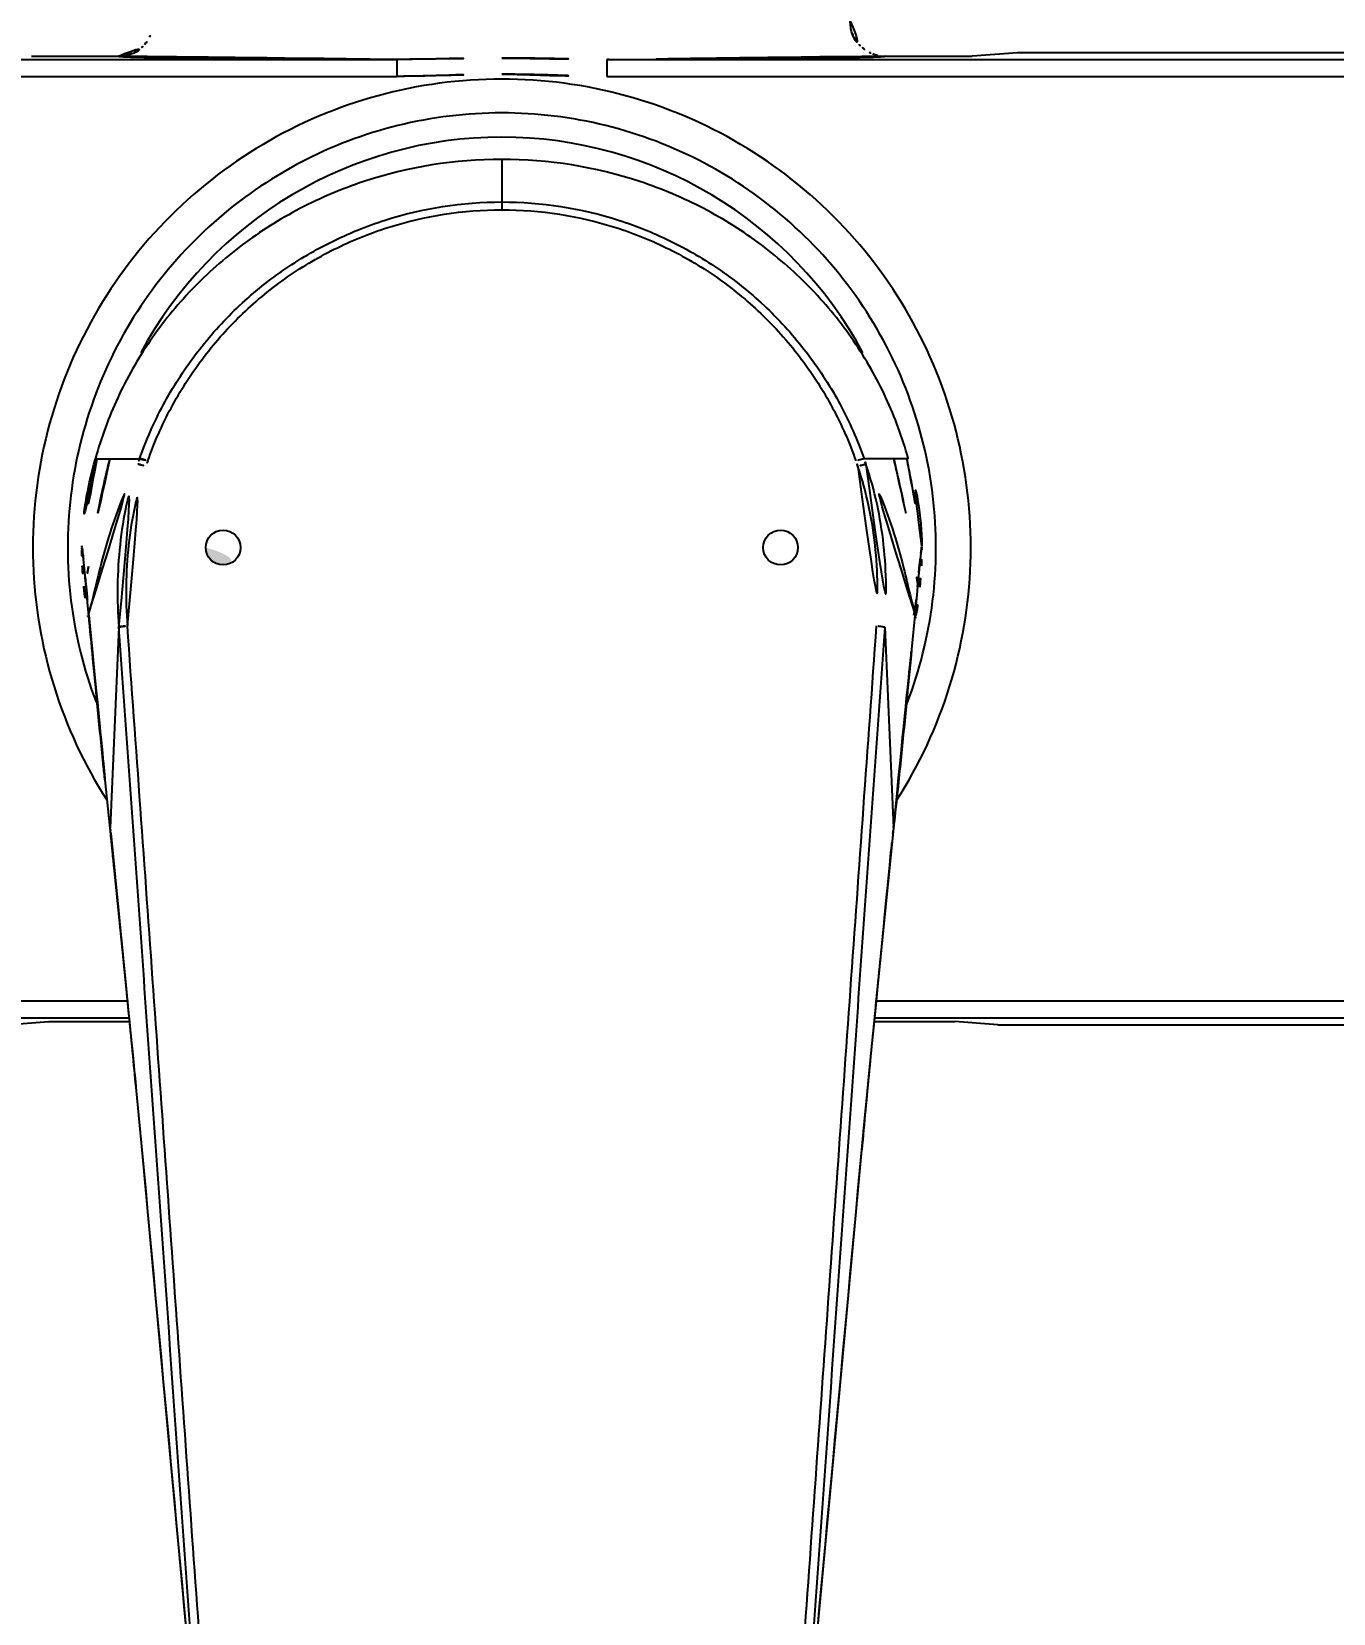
# Model space of a CAD drawing. Extents: x 16296660632 to 16296678915, y -37409619871 to -37409615350.
# Drawn here: x 16296676170.1 to 16296676244.8, y -37409618095.9 to -37409618005.1 of the extents above; entities that cross this region are included whole.
import ezdxf

# ---------------------------------------------------------------- set-up
doc = ezdxf.new("R2010")
doc.units = 0
doc.header["$LTSCALE"] = 10
doc.header["$MEASUREMENT"] = 0
doc.header["$PDMODE"] = 3
doc.header["$PDSIZE"] = -10
doc.layers.get('0').update_dxf_attribs({"linetype": 'CONTINUOUS'})
doc.layers.get('DEFPOINTS').update_dxf_attribs({"linetype": 'CONTINUOUS'})
doc.styles.add('Daelim Dimension', font='')
doc.styles.get('Daelim Dimension').set_extended_font_data('나눔고딕')
doc.dimstyles.new('DEFAULT', dxfattribs={"dimscale": 2, "dimtxt": 2, "dimasz": 2, "dimexe": 0, "dimexo": 2, "dimgap": 1, "dimtad": 1, "dimdec": 1, "dimzin": 9, "dimdsep": 46, "dimtxsty": 'Daelim Dimension', "dimcen": 0.5, "dimclrd": 252, "dimclre": 252, "dimclrt": 3, "dimadec": 1, "dimazin": 0, "dimtfac": 1, "dimtdec": 1, "dimtix": 1, "dimtmove": 0, "dimatfit": 3, "dimfxl": 1, "dimtolj": 1, "dimtzin": 1, "dimlwd": 9, "dimlwe": 9, "dimarcsym": 0})

# ---------------------------------------------------------------- blocks, each defined once
blk = doc.blocks.new('*D8')
at = {"color": 5, "lineweight": 9, "ltscale": 0.5, "transparency": 16777216}
for p, q in [((16296676090.314199, -37409618069.999863), (16296676090.314199, -37409618180.589401)), ((16296676303.812389, -37409618069.999863), (16296676303.812389, -37409618180.589401)), ((16296676295.812389, -37409618178.589401), (16296676098.314199, -37409618178.589401))]:
    blk.add_line(p, q, dxfattribs=at)
at = {"color": 5, "ltscale": 0.5, "transparency": 16777216}
for points in [[(16296676098.314199, -37409618177.256073), (16296676098.314199, -37409618179.922737), (16296676090.314199, -37409618178.589401)], [(16296676295.812389, -37409618177.256073), (16296676295.812389, -37409618179.922737), (16296676303.812389, -37409618178.589401)]]:
    blk.add_solid(points, dxfattribs=at)
at = {"layer": 'DEFPOINTS', "color": 0, "ltscale": 0.5, "transparency": 16777216}
for p in [(16296676090.314199, -37409618065.999863), (16296676303.812389, -37409618065.999863), (16296676090.314199, -37409618178.589401)]:
    blk.add_point(p, dxfattribs=at)
at = {"color": 7, "ltscale": 0.5, "transparency": 16777216, "insert": (16296676197.06329, -37409618165.702423), "char_height": 20, "attachment_point": 5, "style": 'Daelim Dimension'}
blk.add_mtext('\\A1;150~210', dxfattribs=at)

msp = doc.modelspace()

# ---------------------------------------------------------------- hatches: boundary and pattern name
at = {"ltscale": 0.5}
h = msp.add_hatch(color=256, dxfattribs=at)
h.dxf.hatch_style = 1
h.paths.add_polyline_path([(16296678913.30957, -37409615350.685516, 1), (16296678915.30957, -37409615350.685516, 1)])
h.paths.add_polyline_path([(16296676180.063299, -37409618034.750816, 1), (16296676182.063299, -37409618034.750816, 1)])

# ---------------------------------------------------------------- linework, layer by layer
for p, q in [((16296676110.91671, -37409618006.73896), (16296676191.035561, -37409618006.73896)), ((16296676170.0634, -37409618006.554466), (16296676175.063589, -37409618006.554482)), ((16296676191.035561, -37409618006.73896), (16296676190.923889, -37409618006.738678)), ((16296676191.035561, -37409618006.73896), (16296676191.035561, -37409618007.711777)), ((16296676203.202709, -37409618006.738678), (16296676203.09103, -37409618006.73896)), ((16296676203.09103, -37409618006.73896), (16296676283.209709, -37409618006.73896)), ((16296676203.09103, -37409618006.73896), (16296676203.09103, -37409618007.711777)), ((16296676219.063009, -37409618006.554482), (16296676224.06319, -37409618006.554466)), ((16296676226.655661, -37409618006.370216), (16296676224.06319, -37409618006.554466)), ((16296676226.65671, -37409618006.370178), (16296676226.655661, -37409618006.370216)), ((16296676226.65679, -37409618006.3703), (16296676226.655661, -37409618006.370216)), ((16296676283.658911, -37409618006.370178), (16296676226.65671, -37409618006.370178)), ((16296676110.91671, -37409618007.711777), (16296676191.035561, -37409618007.711777)), ((16296676203.09103, -37409618007.711777), (16296676283.209709, -37409618007.711777)), ((16296676197.063299, -37409618012.475098), (16296676197.063299, -37409618015.36689)), ((16296676173.74159, -37409618029.625603), (16296676173.73457, -37409618029.6511)), ((16296676173.73457, -37409618029.651077), (16296676176.27323, -37409618029.650757)), ((16296676219.561279, -37409618029.651016), (16296676217.853359, -37409618029.650757)), ((16296676220.309191, -37409618029.651123), (16296676219.561211, -37409618029.650749)), ((16296676220.392019, -37409618029.651077), (16296676220.309191, -37409618029.651108)), ((16296676220.392031, -37409618029.6511), (16296676220.384991, -37409618029.625572)), ((16296676172.9729, -37409618034.873039), (16296676173.06251, -37409618035.787453)), ((16296676221.064091, -37409618035.787453), (16296676221.1537, -37409618034.873039)), ((16296676221.151159, -37409618034.794411), (16296676221.159491, -37409618034.744438)), ((16296676173.0625, -37409618035.787422), (16296676173.062531, -37409618035.787727)), ((16296676173.06251, -37409618035.787498), (16296676173.17762, -37409618036.963203)), ((16296676173.06254, -37409618035.787758), (16296676173.16374, -37409618036.818443)), ((16296676220.94898, -37409618036.963203), (16296676221.064079, -37409618035.787514)), ((16296676220.962851, -37409618036.818443), (16296676221.06406, -37409618035.787758)), ((16296676173.07066, -37409618037.014923), (16296676173.066429, -37409618036.971771)), ((16296676173.15362, -37409618037.00985), (16296676173.148319, -37409618036.966743)), ((16296676173.16374, -37409618036.818443), (16296676173.16857, -37409618036.867699)), ((16296676173.16857, -37409618036.867699), (16296676173.179501, -37409618036.979118)), ((16296676173.17761, -37409618036.963173), (16296676173.181749, -37409618037.005577)), ((16296676173.18182, -37409618037.006317), (16296676173.287029, -37409618038.08873)), ((16296676173.18594, -37409618036.835899), (16296676173.190109, -37409618036.879646)), ((16296676173.1901, -37409618036.879707), (16296676173.197309, -37409618036.956169)), ((16296676173.197309, -37409618036.956169), (16296676173.19873, -37409618036.971283)), ((16296676173.19873, -37409618036.971283), (16296676173.20117, -37409618036.997124)), ((16296676220.900591, -37409618037.459991), (16296676220.94891, -37409618036.96386)), ((16296676220.92543, -37409618036.997124), (16296676220.92786, -37409618036.971283)), ((16296676220.92786, -37409618036.971283), (16296676220.92923, -37409618036.956787)), ((16296676220.92923, -37409618036.956787), (16296676220.936489, -37409618036.879707)), ((16296676220.93648, -37409618036.879646), (16296676220.93857, -37409618036.857712)), ((16296676220.93857, -37409618036.857712), (16296676220.940651, -37409618036.835899)), ((16296676220.9471, -37409618036.979118), (16296676220.958019, -37409618036.867699)), ((16296676220.958019, -37409618036.867699), (16296676220.962851, -37409618036.818443)), ((16296676220.97298, -37409618037.009857), (16296676220.978189, -37409618036.967407)), ((16296676221.06003, -37409618036.973213), (16296676221.055849, -37409618037.015732)), ((16296676173.287029, -37409618038.08873), (16296676173.340599, -37409618038.64241)), ((16296676220.78599, -37409618038.64241), (16296676220.900591, -37409618037.459991)), ((16296676173.345409, -37409618038.547783), (16296676173.3535, -37409618038.635017)), ((16296676220.773149, -37409618038.634453), (16296676220.781191, -37409618038.547783)), ((16296676175.082029, -37409618039.316017), (16296676174.578581, -37409618050.84153)), ((16296676219.044571, -37409618039.316017), (16296676219.548019, -37409618050.84153)), ((16296676174.57897, -37409618050.841393), (16296676174.565861, -37409618050.85817)), ((16296676218.89237, -37409618057.464996), (16296676219.56073, -37409618050.858192)), ((16296676219.548019, -37409618050.84153), (16296676219.565479, -37409618050.858673)), ((16296676175.56645, -37409618060.788383), (16296676116.15164, -37409618060.788383)), ((16296676277.974779, -37409618060.788383), (16296676218.56016, -37409618060.788383)), ((16296676175.66383, -37409618061.762413), (16296676116.15164, -37409618061.762413)), ((16296676168.584579, -37409618062.131706), (16296676171.063299, -37409618061.955544)), ((16296676171.063299, -37409618061.955544), (16296676175.68314, -37409618061.955544)), ((16296676218.443489, -37409618061.955544), (16296676223.06329, -37409618061.955544)), ((16296676277.974779, -37409618061.762413), (16296676218.46279, -37409618061.762413)), ((16296676225.542021, -37409618062.131706), (16296676223.06329, -37409618061.955544)), ((16296676225.542021, -37409618062.131706), (16296676225.54314, -37409618062.13163)), ((16296676225.542021, -37409618062.131706), (16296676225.54307, -37409618062.131752)), ((16296676225.54307, -37409618062.131752), (16296676278.31428, -37409618062.131752)), ((16296676176.40097, -37409618069.302902), (16296676176.39105, -37409618069.311897)), ((16296676217.72563, -37409618069.302902), (16296676217.73555, -37409618069.311897))]:
    msp.add_line(p, q, dxfattribs=at)
for points in [[(16296676173.340469, -37409618038.641823), (16296676173.51004, -37409618040.395416), (16296676173.730391, -37409618042.666771), (16296676173.982981, -37409618045.247513), (16296676174.26737, -37409618048.082474), (16296676174.56098, -37409618050.861351)], [(16296676219.56562, -37409618050.861343), (16296676219.857, -37409618048.10424), (16296676220.14159, -37409618045.26799), (16296676220.394381, -37409618042.685562), (16296676220.61495, -37409618040.411949), (16296676220.786131, -37409618038.641808)], [(16296676174.565861, -37409618050.85817), (16296676175.231661, -37409618057.439827), (16296676175.88191, -37409618063.943604), (16296676176.39105, -37409618069.311897)], [(16296676217.73555, -37409618069.311897), (16296676218.242241, -37409618063.968689), (16296676218.89237, -37409618057.464996)], [(16296676176.39105, -37409618069.311996), (16296676178.02844, -37409618086.988861), (16296676179.61182, -37409618104.097107)], [(16296676214.177999, -37409618107.726837), (16296676214.511841, -37409618104.128777), (16296676216.095221, -37409618087.020531), (16296676217.73554, -37409618069.311996)]]:
    msp.add_lwpolyline(points, dxfattribs=at)
for centre in [(16296676181.063299, -37409618034.750816), (16296676213.063299, -37409618034.750816)]:
    msp.add_circle(centre, 1, dxfattribs=at)
for centre, radius, start, end in [((16296676175.063299, -37409618004.554466), 2, 270, 0), ((16296676175.08098, -37409618004.562851), 1.980452, 333.01102198, 339.46986853), ((16296676219.063299, -37409618004.554466), 2, 180.00087426, 270), ((16296676219.04562, -37409618004.562851), 1.980461, 200.52968378, 206.98800059), ((16296676175.07168, -37409618004.572159), 1.980452, 290.5297478, 296.98829454), ((16296676175.056299, -37409618004.544403), 2.012167, 297.01996552, 311.37339998), ((16296676175.06831, -37409618004.559486), 1.992898, 311.40103447, 318.59864734), ((16296676175.053221, -37409618004.54747), 2.012165, 318.62638333, 332.97959541), ((16296676219.07337, -37409618004.54747), 2.012168, 207.01986623, 221.37307194), ((16296676219.058281, -37409618004.559486), 1.992903, 221.40080795, 228.59826658), ((16296676219.070299, -37409618004.544411), 2.012159, 228.62553012, 242.97974241), ((16296676219.054899, -37409618004.572197), 1.980403, 243.01141332, 249.46999656), ((16296676197.063299, -37409618034.750816), 23.55, 28.33296749, 151.66008983), ((16296676216.482559, -37409618043.761169), 42.613307, 160.66300605, 161.11869079), ((16296676216.46978, -37409618043.721642), 42.105663, 160.65792606, 161.11364597), ((16296676177.656811, -37409618043.721642), 42.105662, 18.88635403, 19.34207394), ((16296676177.64419, -37409618043.761124), 42.613146, 18.88130921, 19.33699395), ((16296676196.769091, -37409618034.65081), 23.815476, 180, 180.34752239), ((16296676186.423901, -37409618033.590584), 13.512005, 184.5036015, 185.44612385), ((16296676196.789539, -37409618034.650703), 23.835921, 180.34752239, 180.53549473), ((16296676196.87697, -37409618034.649353), 23.923362, 180.53680607, 182.73748682), ((16296676173.475969, -37409618034.849937), 0.503602, 173.66969219, 182.62939825), ((16296676200.737169, -37409618033.60096), 27.793396, 182.62326981, 184.51543627), ((16296676193.389429, -37409618033.60096), 27.793397, 355.48456373, 357.37673019), ((16296676197.24962, -37409618034.649353), 23.923362, 357.26251318, 359.46319393), ((16296676220.65065, -37409618034.849937), 0.503574, 357.37016508, 6.33074228), ((16296676207.702709, -37409618033.590584), 13.511988, 354.55387615, 355.4963985), ((16296676218.373739, -37409618034.298279), 2.821254, 350.90091757, 352.83641995), ((16296676197.337061, -37409618034.650703), 23.835918, 359.46450527, 359.65247761), ((16296676197.3575, -37409618034.65081), 23.815478, 359.65247761, 0), ((16296676197.030531, -37409618034.641747), 24.077114, 182.73792868, 185.5532777), ((16296676200.732969, -37409618033.601372), 27.789179, 184.51543627, 186.95567475), ((16296675975.223471, -37409618055.392113), 198.830287, 5.35522661, 5.66045276), ((16296676230.92075, -37409618044.554413), 58.248458, 171.38493136, 172.38506389), ((16296676163.20587, -37409618044.554413), 58.248433, 7.61493611, 8.61506864), ((16296676468.69138, -37409618060.192207), 248.849256, 174.37117988, 174.61447776), ((16296676193.393641, -37409618033.601372), 27.789167, 353.04301028, 355.48456373), ((16296676197.095961, -37409618034.641747), 24.077211, 354.44320992, 357.26163469), ((16296676197.1719, -37409618034.627541), 24.219194, 185.65692964, 189.56377638), ((16296676200.63764, -37409618033.613579), 27.693071, 187.0446358, 190.44933434), ((16296676173.577061, -37409618036.968758), 0.397072, 167.04029367, 180.90970999), ((16296676173.57045, -37409618036.968422), 0.390466, 180.97354064, 185.56776225), ((16296676193.48893, -37409618033.613571), 27.693102, 349.55199495, 352.9553642), ((16296676196.95467, -37409618034.627541), 24.219216, 350.43667283, 354.3408738), ((16296676220.54954, -37409618036.968758), 0.397072, 359.09029001, 12.95970633), ((16296676220.55615, -37409618036.968422), 0.390466, 354.43222714, 359.02645936), ((16296676197.21109, -37409618034.621323), 24.258873, 189.56287796, 189.82762735), ((16296676196.914949, -37409618034.621231), 24.259435, 350.07873049, 350.4375531), ((16296676172.437889, -37409618051.209938), 2.172162, 6.93673847, 9.76465606), ((16296676168.74424, -37409618051.569366), 5.883131, 3.95787812, 5.01286356)]:
    msp.add_arc(centre, radius, start, end, dxfattribs=at)
for points, knots in [([(16296676190.923889, -37409618006.738678), (16296676189.822149, -37409618006.735893), (16296676187.70005, -37409618006.728951), (16296676184.66526, -37409618006.71389), (16296676182.32374, -37409618006.697563), (16296676180.62962, -37409618006.682266), (16296676179.513149, -37409618006.670433), (16296676178.51018, -37409618006.657867), (16296676177.627239, -37409618006.644699), (16296676176.869989, -37409618006.630997), (16296676176.319839, -37409618006.61869), (16296676175.946171, -37409618006.608353), (16296676175.71685, -37409618006.600983), (16296676175.522091, -37409618006.593567), (16296676175.362129, -37409618006.586159), (16296676175.237511, -37409618006.578781), (16296676175.15526, -37409618006.572227), (16296676175.107889, -37409618006.566689), (16296676175.084471, -37409618006.56292), (16296676175.07358, -37409618006.560219), (16296676175.063589, -37409618006.554482)], [0, 0, 0, 0, 0.208420921, 0.401450374, 0.574112719, 0.651387362, 0.721947971, 0.785332355, 0.841138236, 0.888996248, 0.928608763, 0.945237565, 0.95971258, 0.972011269, 0.982111361, 0.989994401, 0.995655861, 0.997654376, 0.999100214, 1, 1, 1, 1]), ([(16296676191.035561, -37409618006.73896), (16296676192.039221, -37409618006.739754), (16296676194.048281, -37409618006.691017), (16296676196.057541, -37409618006.660187), (16296676197.063299, -37409618006.660156)], [0, 0, 0, 0, 0.499479512, 1, 1, 1, 1]), ([(16296676197.063299, -37409618006.660156), (16296676198.06905, -37409618006.660187), (16296676200.07832, -37409618006.691017), (16296676202.08737, -37409618006.739754), (16296676203.09103, -37409618006.73896)], [0, 0, 0, 0, 0.500520416, 1, 1, 1, 1]), ([(16296676219.063009, -37409618006.554482), (16296676219.05312, -37409618006.560257), (16296676219.042299, -37409618006.562897), (16296676219.018869, -37409618006.566704), (16296676218.971491, -37409618006.57222), (16296676218.88916, -37409618006.578789), (16296676218.764481, -37409618006.586151), (16296676218.60446, -37409618006.593567), (16296676218.409691, -37409618006.600983), (16296676218.180389, -37409618006.608353), (16296676217.80673, -37409618006.61869), (16296676217.256599, -37409618006.630997), (16296676216.49935, -37409618006.644699), (16296676215.616409, -37409618006.657867), (16296676214.613449, -37409618006.670433), (16296676213.49699, -37409618006.682266), (16296676212.274191, -37409618006.693314), (16296676210.953039, -37409618006.703468), (16296676209.019979, -37409618006.716087), (16296676206.42655, -37409618006.728943), (16296676204.30444, -37409618006.735893), (16296676203.202709, -37409618006.738678)], [0, 0, 0, 0, 0.000896359, 0.002341147, 0.004340509, 0.010007106, 0.017896032, 0.027999062, 0.040297949, 0.054771643, 0.071398832, 0.111010166, 0.158868275, 0.214673437, 0.278056587, 0.348616217, 0.425890194, 0.509386272, 0.598551688, 0.791580335, 1, 1, 1, 1]), ([(16296676197.063299, -37409618007.868607), (16296676194.67354, -37409618007.868629), (16296676189.86953, -37409618008.511864), (16296676183.19202, -37409618011.338821), (16296676177.4918, -37409618015.829102), (16296676173.180969, -37409618021.666527), (16296676170.566191, -37409618028.438301), (16296676169.838671, -37409618035.663719), (16296676171.047661, -37409618042.819283), (16296676173.09523, -37409618047.21611), (16296676174.384041, -37409618049.229668)], [0, 0, 0, 0, 0.12495622, 0.249918169, 0.374875803, 0.499846785, 0.624864229, 0.749934341, 0.874994725, 1, 1, 1, 1]), ([(16296676191.035561, -37409618007.711777), (16296676192.04039, -37409618007.711792), (16296676194.049179, -37409618007.638496), (16296676196.05847, -37409618007.589859), (16296676197.063299, -37409618007.589783)], [0, 0, 0, 0, 0.49999992, 1, 1, 1, 1]), ([(16296676197.063299, -37409618007.589783), (16296676198.06813, -37409618007.589859), (16296676200.07741, -37409618007.638496), (16296676202.086201, -37409618007.711792), (16296676203.09103, -37409618007.711777)], [0, 0, 0, 0, 0.50000006, 1, 1, 1, 1]), ([(16296676219.743111, -37409618049.228798), (16296676221.03179, -37409618047.215248), (16296676223.079149, -37409618042.818497), (16296676224.287991, -37409618035.663109), (16296676223.560249, -37409618028.437866), (16296676220.94545, -37409618021.666237), (16296676216.634621, -37409618015.828934), (16296676210.93445, -37409618011.33876), (16296676204.257021, -37409618008.511864), (16296676199.453051, -37409618007.868629), (16296676197.063299, -37409618007.868607)], [0, 0, 0, 0, 0.125003541, 0.250062456, 0.375132052, 0.500150376, 0.625121987, 0.750079569, 0.875041862, 1, 1, 1, 1]), ([(16296676197.063299, -37409618009.811897), (16296676195.0595, -37409618009.811897), (16296676191.03499, -37409618010.3004), (16296676185.36294, -37409618012.455833), (16296676180.368759, -37409618015.907913), (16296676176.34696, -37409618020.455544), (16296676173.52936, -37409618025.83461), (16296676172.080919, -37409618031.734428), (16296676172.084921, -37409618037.807007), (16296676173.05999, -37409618041.745522), (16296676173.772711, -37409618043.619888)], [0, 0, 0, 0, 0.12495377, 0.2499134, 0.374869906, 0.49983045, 0.624825216, 0.74987195, 0.874952317, 1, 1, 1, 1]), ([(16296676220.33301, -37409618043.674637), (16296676221.050989, -37409618041.799721), (16296676222.03587, -37409618037.858543), (16296676222.0516, -37409618031.778519), (16296676220.610861, -37409618025.86908), (16296676217.79693, -37409618020.479607), (16296676213.77486, -37409618015.922234), (16296676208.777069, -37409618012.462227), (16296676203.09898, -37409618010.301613), (16296676199.06954, -37409618009.811897), (16296676197.063299, -37409618009.811897)], [0, 0, 0, 0, 0.125045645, 0.250125417, 0.375172903, 0.500168585, 0.625129167, 0.750085018, 0.875044839, 1, 1, 1, 1]), ([(16296676197.063299, -37409618012.475098), (16296676194.387421, -37409618012.475098), (16296676190.347401, -37409618013.121078), (16296676185.44482, -37409618015.196953), (16296676182.110399, -37409618017.290894), (16296676179.20566, -37409618019.859444), (16296676176.79698, -37409618022.823051), (16296676174.930099, -37409618026.092972), (16296676174.07015, -37409618028.436081), (16296676173.74159, -37409618029.625603)], [0, 0, 0, 0, 0.258693167, 0.386793515, 0.513160367, 0.637562462, 0.76000682, 0.880696475, 1, 1, 1, 1]), ([(16296676220.384991, -37409618029.625572), (16296676220.056431, -37409618028.436058), (16296676219.19648, -37409618026.092941), (16296676217.32959, -37409618022.823021), (16296676214.9209, -37409618019.859413), (16296676212.016159, -37409618017.290863), (16296676208.68173, -37409618015.196922), (16296676203.77915, -37409618013.121078), (16296676199.739161, -37409618012.475098), (16296676197.063299, -37409618012.475098)], [0, 0, 0, 0, 0.119303799, 0.239993663, 0.362438285, 0.486840735, 0.613208072, 0.741308283, 1, 1, 1, 1]), ([(16296676176.27323, -37409618029.650757), (16296676176.647129, -37409618028.585381), (16296676177.560459, -37409618026.50795), (16296676179.394739, -37409618023.643463), (16296676181.644421, -37409618021.088829), (16296676184.263069, -37409618018.911819), (16296676187.18663, -37409618017.159973), (16296676191.386169, -37409618015.452972), (16296676194.805479, -37409618014.920227), (16296676197.063299, -37409618014.920227)], [0, 0, 0, 0, 0.124893088, 0.249839015, 0.37484735, 0.499921359, 0.625059088, 0.750252138, 1, 1, 1, 1]), ([(16296676176.740669, -37409618029.775871), (16296676177.10569, -37409618028.734177), (16296676177.997709, -37409618026.702827), (16296676179.78933, -37409618023.901222), (16296676181.98807, -37409618021.402817), (16296676184.54718, -37409618019.272621), (16296676187.40551, -37409618017.558891), (16296676191.51152, -37409618015.888138), (16296676194.85536, -37409618015.366898), (16296676197.063299, -37409618015.36689)], [0, 0, 0, 0, 0.1248712, 0.249801406, 0.37480062, 0.499872836, 0.625015694, 0.750219827, 1, 1, 1, 1]), ([(16296676197.063299, -37409618014.920227), (16296676199.32111, -37409618014.920227), (16296676202.740419, -37409618015.452972), (16296676206.93996, -37409618017.159973), (16296676209.86352, -37409618018.911819), (16296676212.48217, -37409618021.088829), (16296676214.731859, -37409618023.643463), (16296676216.566139, -37409618026.50795), (16296676217.47946, -37409618028.585381), (16296676217.853359, -37409618029.650757)], [0, 0, 0, 0, 0.249747862, 0.374940912, 0.500078641, 0.62515265, 0.750160985, 0.875106912, 1, 1, 1, 1]), ([(16296676197.063299, -37409618015.36689), (16296676199.27124, -37409618015.366898), (16296676202.61508, -37409618015.888138), (16296676206.72109, -37409618017.558891), (16296676209.579411, -37409618019.272621), (16296676212.138531, -37409618021.402817), (16296676214.337259, -37409618023.901222), (16296676216.128889, -37409618026.702827), (16296676217.02091, -37409618028.734177), (16296676217.385929, -37409618029.775871)], [0, 0, 0, 0, 0.249780173, 0.374984306, 0.500127164, 0.62519938, 0.750198594, 0.8751288, 1, 1, 1, 1]), ([(16296676173.73457, -37409618029.6511), (16296676173.510031, -37409618030.467743), (16296676173.11985, -37409618032.115623), (16296676172.95805, -37409618033.807243), (16296676172.953621, -37409618034.650833)], [0, 0, 0, 0, 0.500992936, 1, 1, 1, 1]), ([(16296676173.81741, -37409618029.651108), (16296676173.72423, -37409618030.08268), (16296676173.37829, -37409618031.785622), (16296676173.11735, -37409618033.506042), (16296676172.975439, -37409618034.794411)], [0, 0, 0, 0, 0.254086429, 1, 1, 1, 1]), ([(16296676174.56538, -37409618029.650749), (16296676174.43549, -37409618030.18264), (16296676173.95723, -37409618032.228081), (16296676173.56208, -37409618034.29351), (16296676173.3295, -37409618035.829109)], [0, 0, 0, 0, 0.260643443, 1, 1, 1, 1]), ([(16296676176.27326, -37409618029.65078), (16296676176.279381, -37409618029.648903), (16296676176.297569, -37409618029.65007), (16296676176.330481, -37409618029.654678), (16296676176.376801, -37409618029.664818), (16296676176.460251, -37409618029.68605), (16296676176.58325, -37409618029.722778), (16296676176.685921, -37409618029.756828), (16296676176.740669, -37409618029.775871)], [0, 0, 0, 0, 0.039572938, 0.109175817, 0.207370474, 0.331479315, 0.641766858, 1, 1, 1, 1]), ([(16296676217.853371, -37409618029.650757), (16296676217.84724, -37409618029.648888), (16296676217.82906, -37409618029.650063), (16296676217.796141, -37409618029.654671), (16296676217.749809, -37409618029.66481), (16296676217.666361, -37409618029.686043), (16296676217.54336, -37409618029.722771), (16296676217.44068, -37409618029.756828), (16296676217.385929, -37409618029.775871)], [0, 0, 0, 0, 0.039573911, 0.109178407, 0.207374806, 0.33148509, 0.641772862, 1, 1, 1, 1]), ([(16296676219.561211, -37409618029.650749), (16296676219.691099, -37409618030.18264), (16296676220.169371, -37409618032.228088), (16296676220.56451, -37409618034.293518), (16296676220.797091, -37409618035.829117)], [0, 0, 0, 0, 0.260643467, 1, 1, 1, 1]), ([(16296676220.309191, -37409618029.651108), (16296676220.40237, -37409618030.08268), (16296676220.748301, -37409618031.785622), (16296676221.009251, -37409618033.506042), (16296676221.151159, -37409618034.794411)], [0, 0, 0, 0, 0.254086429, 1, 1, 1, 1]), ([(16296676173.345409, -37409618038.547836), (16296676173.544689, -37409618037.831177), (16296676173.877319, -37409618036.378662), (16296676174.442369, -37409618034.204048), (16296676175.193899, -37409618032.056297), (16296676175.818371, -37409618030.660957), (16296676176.161869, -37409618029.971039)], [0, 0, 0, 0, 0.2466008, 0.493875992, 0.74449605, 1, 1, 1, 1]), ([(16296676175.082029, -37409618039.316017), (16296676175.01931, -37409618038.530632), (16296676174.96892, -37409618036.951912), (16296676175.106359, -37409618034.585938), (16296676175.484369, -37409618032.24382), (16296676175.907209, -37409618030.718277), (16296676176.161869, -37409618029.971046)], [0, 0, 0, 0, 0.249648645, 0.499672461, 0.749856936, 1, 1, 1, 1]), ([(16296676175.567841, -37409618039.247932), (16296676175.51182, -37409618038.477127), (16296676175.465349, -37409618036.929993), (16296676175.59906, -37409618034.611847), (16296676175.96703, -37409618032.317963), (16296676176.38113, -37409618030.82412), (16296676176.63096, -37409618030.092453)], [0, 0, 0, 0, 0.249962502, 0.499920684, 0.749937187, 1, 1, 1, 1]), ([(16296676176.162239, -37409618029.97113), (16296676176.168289, -37409618029.969147), (16296676176.18644, -37409618029.970154), (16296676176.21932, -37409618029.974449), (16296676176.26572, -37409618029.984192), (16296676176.349409, -37409618030.004753), (16296676176.47287, -37409618030.040527), (16296676176.57597, -37409618030.073807), (16296676176.63096, -37409618030.092453)], [0, 0, 0, 0, 0.039316422, 0.108733065, 0.206831426, 0.330932988, 0.641419913, 1, 1, 1, 1]), ([(16296676217.49564, -37409618030.092453), (16296676217.745461, -37409618030.82412), (16296676218.159571, -37409618032.317963), (16296676218.52754, -37409618034.611847), (16296676218.661249, -37409618036.929993), (16296676218.614771, -37409618038.477127), (16296676218.55876, -37409618039.247932)], [0, 0, 0, 0, 0.250062815, 0.50007931, 0.750037499, 1, 1, 1, 1]), ([(16296676217.96471, -37409618029.971024), (16296676217.958651, -37409618029.96904), (16296676217.940491, -37409618029.970047), (16296676217.907591, -37409618029.974342), (16296676217.861151, -37409618029.984093), (16296676217.77739, -37409618030.004669), (16296676217.653839, -37409618030.040482), (16296676217.550659, -37409618030.073792), (16296676217.49564, -37409618030.092453)], [0, 0, 0, 0, 0.039305923, 0.10872225, 0.20682839, 0.330942444, 0.64144848, 1, 1, 1, 1]), ([(16296676217.96472, -37409618029.971046), (16296676218.219391, -37409618030.718277), (16296676218.642229, -37409618032.24382), (16296676219.020241, -37409618034.585938), (16296676219.157681, -37409618036.951912), (16296676219.107281, -37409618038.530632), (16296676219.044571, -37409618039.316017)], [0, 0, 0, 0, 0.250143065, 0.500327536, 0.750351356, 1, 1, 1, 1]), ([(16296676220.781191, -37409618038.547836), (16296676220.5819, -37409618037.831177), (16296676220.249281, -37409618036.378662), (16296676219.684219, -37409618034.204048), (16296676218.93269, -37409618032.056297), (16296676218.30822, -37409618030.660957), (16296676217.96472, -37409618029.971039)], [0, 0, 0, 0, 0.2466008, 0.493875992, 0.74449605, 1, 1, 1, 1]), ([(16296676221.172979, -37409618034.650833), (16296676221.168539, -37409618033.807243), (16296676221.00675, -37409618032.115623), (16296676220.61656, -37409618030.467743), (16296676220.392031, -37409618029.6511)], [0, 0, 0, 0, 0.499007075, 1, 1, 1, 1]), ([(16296676172.975439, -37409618034.794411), (16296676172.981449, -37409618034.82782), (16296676172.99341, -37409618034.927452), (16296676173.00531, -37409618035.026978), (16296676173.012659, -37409618035.092903)], [0, 0, 0, 0, 0.338533754, 1, 1, 1, 1]), ([(16296676173.012659, -37409618035.092903), (16296676173.017719, -37409618035.138283), (16296676173.04266, -37409618035.367393), (16296676173.06591, -37409618035.596687), (16296676173.0842, -37409618035.780602)], [0, 0, 0, 0, 0.198109677, 1, 1, 1, 1]), ([(16296676221.042009, -37409618035.784477), (16296676221.04892, -37409618035.714897), (16296676221.07209, -37409618035.484283), (16296676221.096001, -37409618035.253754), (16296676221.113939, -37409618035.092888)], [0, 0, 0, 0, 0.301683587, 1, 1, 1, 1]), ([(16296676221.113939, -37409618035.092888), (16296676221.12129, -37409618035.02697), (16296676221.13319, -37409618034.927452), (16296676221.145149, -37409618034.82782), (16296676221.151159, -37409618034.794411)], [0, 0, 0, 0, 0.66146532, 1, 1, 1, 1]), ([(16296676173.20117, -37409618036.997124), (16296676173.212231, -37409618037.114731), (16296676173.260639, -37409618037.631554), (16296676173.308701, -37409618038.148399), (16296676173.34568, -37409618038.547653)], [0, 0, 0, 0, 0.227570074, 1, 1, 1, 1]), ([(16296676220.78092, -37409618038.547653), (16296676220.79393, -37409618038.407097), (16296676220.8419, -37409618037.890244), (16296676220.89002, -37409618037.373398), (16296676220.92543, -37409618036.997124)], [0, 0, 0, 0, 0.271918048, 1, 1, 1, 1]), ([(16296676173.3535, -37409618038.635017), (16296676173.430811, -37409618039.467857), (16296676173.60371, -37409618041.281883), (16296676173.885151, -37409618044.188797), (16296676174.20801, -37409618047.425636), (16296676174.44598, -37409618049.68026), (16296676174.578581, -37409618050.84153)], [0, 0, 0, 0, 0.204537081, 0.445610532, 0.714177982, 1, 1, 1, 1]), ([(16296676175.082029, -37409618039.316017), (16296676175.10236, -37409618039.307053), (16296676175.161551, -37409618039.294724), (16296676175.26861, -37409618039.276871), (16296676175.4095, -37409618039.260887), (16296676175.51306, -37409618039.251877), (16296676175.567841, -37409618039.247932)], [0, 0, 0, 0, 0.135652888, 0.365245205, 0.664714935, 1, 1, 1, 1]), ([(16296676179.926559, -37409618107.417999), (16296676179.11692, -37409618096.065392), (16296676177.908649, -37409618079.037956), (16296676176.296709, -37409618056.33709), (16296676175.489571, -37409618044.989166), (16296676175.082029, -37409618039.316017)], [0, 0, 0, 0, 0.50010673, 0.750076208, 1, 1, 1, 1]), ([(16296676181.53587, -37409618122.876343), (16296676181.035431, -37409618115.904533), (16296676180.040751, -37409618101.96241), (16296676178.55423, -37409618081.051826), (16296676177.066999, -37409618060.147377), (16296676176.073771, -37409618046.213257), (16296676175.567841, -37409618039.247932)], [0, 0, 0, 0, 0.25010678, 0.50014464, 0.750110173, 1, 1, 1, 1]), ([(16296676218.55876, -37409618039.247932), (16296676218.05282, -37409618046.213257), (16296676217.059601, -37409618060.147377), (16296676215.572359, -37409618081.051826), (16296676214.08584, -37409618101.96241), (16296676213.09116, -37409618115.904533), (16296676212.590719, -37409618122.876343)], [0, 0, 0, 0, 0.249889828, 0.499855362, 0.749893222, 1, 1, 1, 1]), ([(16296676219.044571, -37409618039.316017), (16296676218.63693, -37409618044.990532), (16296676217.82959, -37409618056.341164), (16296676216.21727, -37409618079.04744), (16296676215.008711, -37409618096.078941), (16296676214.198879, -37409618107.434258)], [0, 0, 0, 0, 0.249923771, 0.499893242, 1, 1, 1, 1]), ([(16296676219.044571, -37409618039.316017), (16296676219.02424, -37409618039.307037), (16296676218.96504, -37409618039.294724), (16296676218.857981, -37409618039.276871), (16296676218.717091, -37409618039.260887), (16296676218.613541, -37409618039.251877), (16296676218.55876, -37409618039.247932)], [0, 0, 0, 0, 0.135652157, 0.365244261, 0.664714281, 1, 1, 1, 1]), ([(16296676219.548019, -37409618050.84153), (16296676219.68062, -37409618049.680183), (16296676219.9186, -37409618047.42543), (16296676220.24148, -37409618044.188423), (16296676220.52293, -37409618041.28138), (16296676220.695841, -37409618039.467293), (16296676220.773149, -37409618038.634453)], [0, 0, 0, 0, 0.285826481, 0.55439632, 0.795468652, 1, 1, 1, 1]), ([(16296676174.61342, -37409618051.1633), (16296676174.632259, -37409618051.35199), (16296676174.67281, -37409618051.729248), (16296676174.74819, -37409618052.484627), (16296676174.880751, -37409618053.806633), (16296676175.14802, -37409618056.449837), (16296676175.53153, -37409618060.226257), (16296676175.97785, -37409618064.761948), (16296676176.26099, -37409618067.788483), (16296676176.40097, -37409618069.302902)], [0, 0, 0, 0, 0.03121008, 0.062448313, 0.124942476, 0.249884752, 0.499700582, 0.74968583, 1, 1, 1, 1]), ([(16296676217.72563, -37409618069.302902), (16296676217.865601, -37409618067.788483), (16296676218.14875, -37409618064.761948), (16296676218.59506, -37409618060.226257), (16296676218.9786, -37409618056.449837), (16296676219.245819, -37409618053.806633), (16296676219.378441, -37409618052.484627), (16296676219.45376, -37409618051.729248), (16296676219.494341, -37409618051.35199), (16296676219.51317, -37409618051.1633)], [0, 0, 0, 0, 0.250314203, 0.500299509, 0.750115256, 0.875057581, 0.937551559, 0.96879021, 1, 1, 1, 1]), ([(16296676219.51325, -37409618051.163307), (16296676219.515091, -37409618051.136047), (16296676219.52335, -37409618051.028488), (16296676219.534241, -37409618050.920929), (16296676219.548019, -37409618050.84153)], [0, 0, 0, 0, 0.253171314, 1, 1, 1, 1])]:
    msp.add_open_spline(points, degree=3, knots=knots, dxfattribs=at)
for points in [[(16296676175.766211, -37409618006.426826), (16296676175.54319, -37409618006.510307), (16296676175.301439, -37409618006.554466), (16296676175.063299, -37409618006.554466)], [(16296676218.360371, -37409618006.426826), (16296676218.583401, -37409618006.510307), (16296676218.825159, -37409618006.554466), (16296676219.063299, -37409618006.554466)], [(16296676172.953621, -37409618034.650101), (16296676172.959641, -37409618034.698372), (16296676172.967091, -37409618034.746483), (16296676172.975439, -37409618034.794411)], [(16296676173.185961, -37409618036.835838), (16296676173.17642, -37409618036.877296), (16296676173.173491, -37409618036.920853), (16296676173.17762, -37409618036.963203)], [(16296676220.940639, -37409618036.835838), (16296676220.95018, -37409618036.877296), (16296676220.95311, -37409618036.920853), (16296676220.94898, -37409618036.963203)], [(16296676173.345409, -37409618038.547783), (16296676173.339199, -37409618038.578537), (16296676173.33744, -37409618038.610573), (16296676173.340469, -37409618038.641823)], [(16296676220.780899, -37409618038.547813), (16296676220.78718, -37409618038.578537), (16296676220.789009, -37409618038.610558), (16296676220.786051, -37409618038.6418)], [(16296676174.594151, -37409618050.947594), (16296676174.598459, -37409618050.983414), (16296676174.601761, -37409618051.019341), (16296676174.60487, -37409618051.055283)], [(16296676176.40097, -37409618069.302902), (16296676177.575251, -37409618082.008018), (16296676178.740721, -37409618094.713959), (16296676179.91997, -37409618107.418617)], [(16296676214.204451, -37409618107.442017), (16296676215.384451, -37409618094.729561), (16296676216.550619, -37409618082.015823), (16296676217.72563, -37409618069.302902)]]:
    msp.add_open_spline(points, degree=3, dxfattribs=at)

# ---------------------------------------------------------------- dimensions: what is measured, and where the dimension line sits
dim = msp.add_linear_dim(base=(16296676090.314199, -37409618178.589401), p1=(16296676303.812389, -37409618065.999863), p2=(16296676090.314199, -37409618065.999863), text='150~210', dimstyle='DEFAULT', override={"dimtxt": 10, "dimasz": 4, "dimexe": 1, "dimdec": 0, "dimclrd": 5, "dimclre": 5, "dimclrt": 7}, dxfattribs=at)
dim.commit()
dim.dimension.update_dxf_attribs({"geometry": '*D8', "text_midpoint": (16296676197.06329, -37409618165.702423)})

doc.saveas('drawing.dxf')
